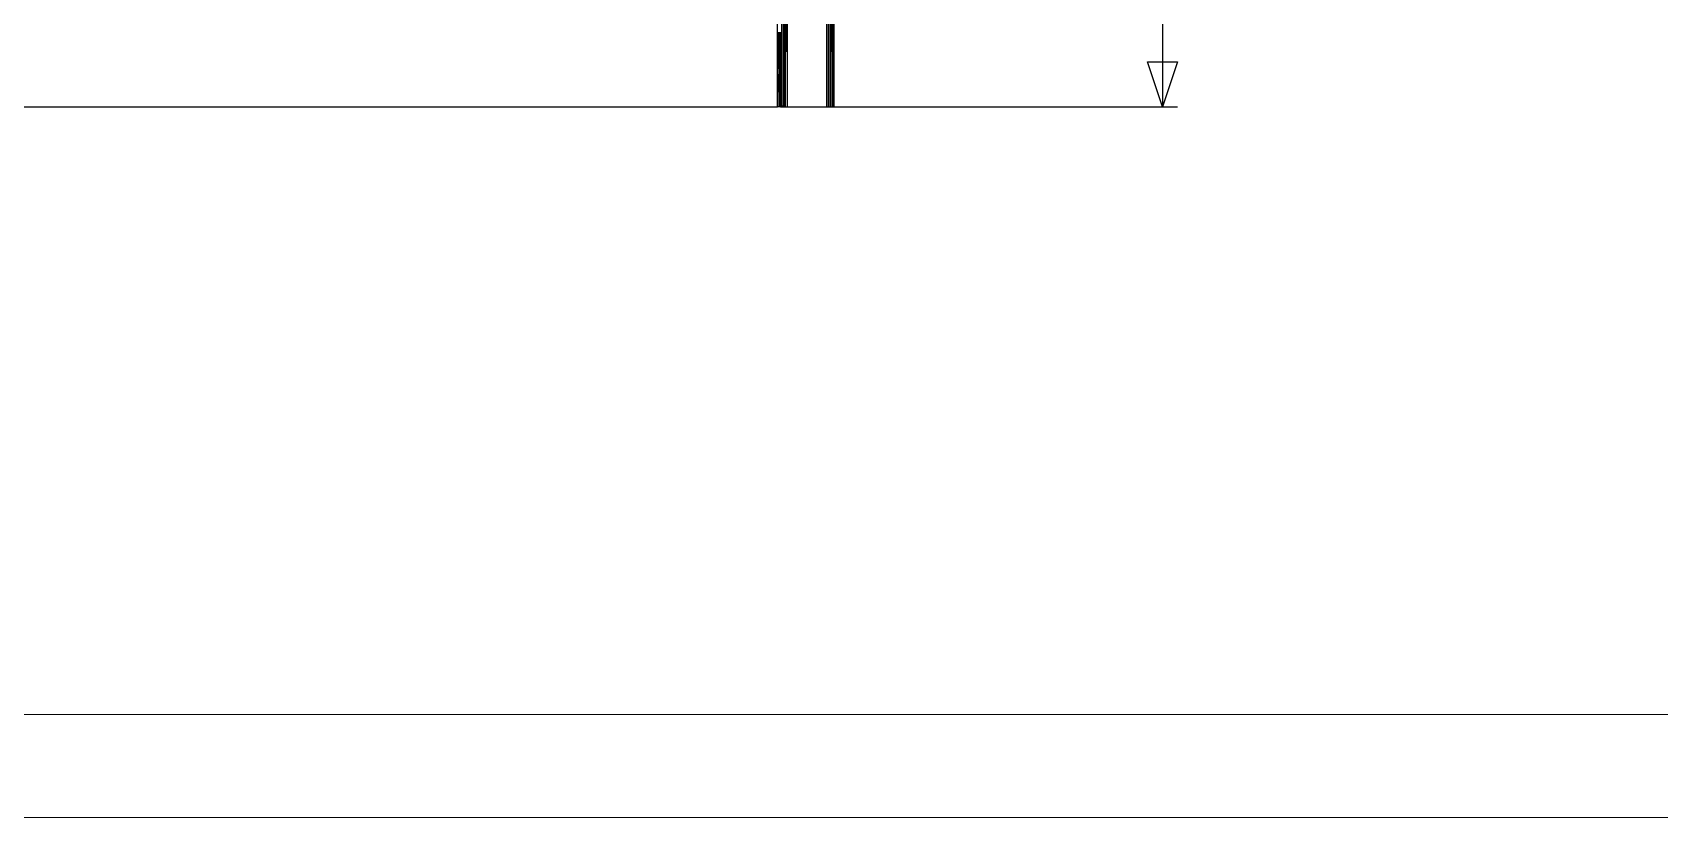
# Model space of a CAD drawing. Header units: inches. Extents: x 17 to 4615, y 5 to 3256.
# Drawn here: x 1094 to 2316, y 5 to 595 of the extents above; entities that cross this region are included whole.
import ezdxf

# ---------------------------------------------------------------- set-up
doc = ezdxf.new("R2010")
doc.units = ezdxf.units.IN
doc.header["$MEASUREMENT"] = 0
doc.layers.add('tabelka', color=155, linetype='Continuous')

msp = doc.modelspace()

# ---------------------------------------------------------------- linework, layer by layer
for p, q in [((1690.5, 538.8), (1691.5, 1434.6)), ((1690.5, 1433.6), (1690.5, 538.8)), ((1692.1, 538.8), (1691.5, 1434.6)), ((1692.4, 1435.5), (1692.1, 538.8)), ((1693.6, 538.8), (1692.4, 1435.5)), ((1693.6, 538.8), (1693.4, 1436.5)), ((1693.6, 538.8), (1694.2, 1437.3)), ((1694.2, 1437.3), (1694.7, 538.8)), ((1695.4, 1438.5), (1694.7, 538.8)), ((1694.7, 538.8), (1694.9, 1438)), ((1695.5, 538.8), (1695.4, 1438.5)), ((1656.7, 539.9), (1657.3, 1400.3)), ((1657.3, 1400.3), (1657.9, 538.8)), ((1659, 1402.1), (1657.9, 538.8)), ((1657.9, 538.8), (1658.1, 1401.2)), ((1659.3, 538.8), (1659, 1402.1)), ((1660, 1403.1), (1659.3, 538.8)), ((1660.9, 538.8), (1660, 1403.1)), ((1660.9, 538.8), (1660.9, 1404)), ((1695.7, 1371.9), (1695.5, 538.8)), ((1942.7, 945.6), (1942.7, 538.8)), ((1653.5, 538.8), (1653.5, 920.1)), ((1695.7, 642.6), (1695.7, 538.8)), ((1654.3, 594.8), (1654.3, 594.4)), ((1654.4, 594.4), (1654.3, 594.4)), ((1654.3, 594.4), (1654.3, 594.3)), ((1654.4, 594.3), (1654.3, 594.3)), ((1654.4, 594.3), (1654.3, 594.3)), ((1654.3, 594.3), (1654.3, 594.2)), ((1654.3, 594.3), (1654.3, 594.3)), ((1654.3, 594.2), (1654.4, 594.2)), ((1654.3, 594.2), (1654.3, 594.1)), ((1654.3, 594.1), (1654.4, 594.1)), ((1654.3, 594.1), (1654.3, 594)), ((1654.3, 594), (1654.4, 594)), ((1654.3, 594), (1654.3, 593.8)), ((1654.3, 593.8), (1654.4, 593.8)), ((1654.3, 593.8), (1654.3, 593.7)), ((1654.4, 593.7), (1654.3, 593.7)), ((1654.3, 593.7), (1654.4, 593.7)), ((1654.3, 593.7), (1654.3, 593.6)), ((1654.3, 593.7), (1654.3, 593.7)), ((1654.4, 593.6), (1654.3, 593.6)), ((1654.3, 593.6), (1654.3, 593.5)), ((1654.3, 593.5), (1654.4, 593.5)), ((1654.3, 593.5), (1654.3, 593.4)), ((1654.4, 593.4), (1654.3, 593.4)), ((1654.4, 593.4), (1654.3, 593.4)), ((1654.3, 593.4), (1654.3, 593.3)), ((1654.3, 593.4), (1654.3, 593.4)), ((1654.3, 593.3), (1654.4, 593.3)), ((1654.3, 593.3), (1654.3, 593.2)), ((1654.4, 593.2), (1654.3, 593.2)), ((1654.3, 593.2), (1654.3, 593.1)), ((1654.3, 593.1), (1654.4, 593.1)), ((1654.4, 593.1), (1654.3, 593.1)), ((1654.3, 593.1), (1654.3, 593)), ((1654.3, 593.1), (1654.3, 593.1)), ((1654.4, 593), (1654.3, 593)), ((1654.3, 593), (1654.3, 592.9)), ((1654.3, 592.9), (1654.4, 592.9)), ((1654.3, 592.9), (1654.3, 592.8)), ((1654.3, 592.8), (1654.4, 592.8)), ((1654.3, 592.8), (1654.3, 592.7)), ((1654.4, 592.7), (1654.3, 592.7)), ((1654.4, 592.7), (1654.3, 592.7)), ((1654.3, 592.7), (1654.3, 592.6)), ((1654.3, 592.7), (1654.3, 592.7)), ((1654.4, 592.6), (1654.3, 592.6)), ((1654.3, 592.6), (1654.3, 592.4)), ((1654.4, 592.4), (1654.3, 592.4)), ((1654.4, 592.4), (1654.3, 592.4)), ((1654.3, 592.4), (1654.3, 592.3)), ((1654.3, 592.4), (1654.3, 592.4)), ((1654.4, 592.3), (1654.3, 592.3)), ((1654.4, 592.3), (1654.3, 592.3)), ((1654.3, 592.3), (1654.3, 592.2)), ((1654.3, 592.3), (1654.3, 592.3)), ((1654.3, 592.2), (1654.4, 592.2)), ((1654.3, 592.2), (1654.3, 592.1)), ((1654.3, 592.1), (1654.4, 592.1)), ((1654.3, 592.1), (1654.3, 592)), ((1654.4, 592), (1654.3, 592)), ((1654.3, 592), (1654.3, 591.8)), ((1654.4, 591.8), (1654.3, 591.8)), ((1654.3, 591.8), (1654.3, 591.7)), ((1654.4, 591.7), (1654.3, 591.7)), ((1654.3, 591.7), (1654.4, 591.7)), ((1654.3, 591.7), (1654.3, 591.7)), ((1654.3, 591.7), (1654.3, 591.6)), ((1654.3, 591.6), (1654.4, 591.6)), ((1654.4, 591.6), (1654.3, 591.6)), ((1654.3, 591.6), (1654.3, 591.5)), ((1654.3, 591.6), (1654.3, 591.6)), ((1654.3, 591.5), (1654.4, 591.5)), ((1654.3, 591.5), (1654.4, 591.5)), ((1654.3, 591.5), (1654.3, 591.5)), ((1654.3, 591.5), (1654.3, 591.4)), ((1654.4, 591.4), (1654.3, 591.4)), ((1654.3, 591.4), (1654.3, 591.1)), ((1654.3, 591.1), (1654.4, 591.1)), ((1654.3, 591.1), (1654.4, 591.1)), ((1654.3, 591.1), (1654.3, 591.1)), ((1654.3, 591.1), (1654.3, 590.9)), ((1654.4, 590.9), (1654.3, 590.9)), ((1654.3, 590.9), (1654.3, 590.8)), ((1654.4, 590.8), (1654.3, 590.8)), ((1654.3, 590.8), (1654.3, 590.7)), ((1654.4, 590.7), (1654.3, 590.7)), ((1654.3, 590.7), (1654.3, 590.5)), ((1654.4, 590.5), (1654.3, 590.5)), ((1654.3, 590.5), (1654.3, 590.4)), ((1654.4, 590.4), (1654.3, 590.4)), ((1654.3, 590.4), (1654.3, 590.3)), ((1654.3, 590.3), (1654.4, 590.3)), ((1654.3, 590.3), (1654.3, 590.1)), ((1654.3, 590.1), (1654.4, 590.1)), ((1654.3, 590.1), (1654.3, 590)), ((1654.3, 590), (1654.4, 590)), ((1654.3, 590), (1654.3, 589.8)), ((1654.4, 589.8), (1654.3, 589.8)), ((1654.4, 589.8), (1654.3, 589.8)), ((1654.3, 589.8), (1654.3, 589.8)), ((1654.3, 589.8), (1654.3, 589.6)), ((1654.3, 589.6), (1654.4, 589.6)), ((1654.3, 589.6), (1654.4, 589.6)), ((1654.3, 589.6), (1654.3, 589.3)), ((1654.3, 589.6), (1654.3, 589.6)), ((1654.4, 594.4), (1654.4, 594.8)), ((1654.4, 594.3), (1654.4, 594.4)), ((1654.4, 594.2), (1654.4, 594.3)), ((1654.4, 594.3), (1654.4, 594.3)), ((1654.4, 594.1), (1654.4, 594.2)), ((1654.4, 594), (1654.4, 594.1)), ((1654.4, 593.8), (1654.4, 594)), ((1654.4, 593.7), (1654.4, 593.8)), ((1654.4, 593.6), (1654.4, 593.7)), ((1654.4, 593.7), (1654.4, 593.7)), ((1654.4, 593.5), (1654.4, 593.6)), ((1654.4, 593.4), (1654.4, 593.5)), ((1654.4, 593.3), (1654.4, 593.4)), ((1654.4, 593.4), (1654.4, 593.4)), ((1654.4, 593.2), (1654.4, 593.3)), ((1654.4, 593.1), (1654.4, 593.2)), ((1654.4, 593), (1654.4, 593.1)), ((1654.4, 593.1), (1654.4, 593.1)), ((1654.4, 592.9), (1654.4, 593)), ((1654.4, 592.8), (1654.4, 592.9)), ((1654.4, 592.7), (1654.4, 592.8)), ((1654.4, 592.6), (1654.4, 592.7)), ((1654.4, 592.7), (1654.4, 592.7)), ((1654.4, 592.4), (1654.4, 592.6)), ((1654.4, 592.3), (1654.4, 592.4)), ((1654.4, 592.4), (1654.4, 592.4)), ((1654.4, 592.2), (1654.4, 592.3)), ((1654.4, 592.3), (1654.4, 592.3)), ((1654.4, 592.1), (1654.4, 592.2)), ((1654.4, 592), (1654.4, 592.1)), ((1654.4, 591.8), (1654.4, 592)), ((1654.4, 591.7), (1654.4, 591.8)), ((1654.4, 591.6), (1654.4, 591.7)), ((1654.4, 591.7), (1654.4, 591.7)), ((1654.4, 591.5), (1654.4, 591.6)), ((1654.4, 591.6), (1654.4, 591.6)), ((1654.4, 591.4), (1654.4, 591.5)), ((1654.4, 591.5), (1654.4, 591.5)), ((1654.4, 591.1), (1654.4, 591.4)), ((1654.4, 590.9), (1654.4, 591.1)), ((1654.4, 591.1), (1654.4, 591.1)), ((1654.4, 590.8), (1654.4, 590.9)), ((1654.4, 590.7), (1654.4, 590.8)), ((1654.4, 590.5), (1654.4, 590.7)), ((1654.4, 590.4), (1654.4, 590.5)), ((1654.4, 590.3), (1654.4, 590.4)), ((1654.4, 590.1), (1654.4, 590.3)), ((1654.4, 590), (1654.4, 590.1)), ((1654.4, 589.8), (1654.4, 590)), ((1654.4, 589.6), (1654.4, 589.8)), ((1654.4, 589.8), (1654.4, 589.8)), ((1654.4, 589.3), (1654.4, 589.6)), ((1654.4, 589.6), (1654.4, 589.6)), ((1654.3, 589.3), (1654.4, 589.3)), ((1654.4, 589.1), (1654.4, 589.3)), ((1654.3, 589.3), (1654.3, 589.1)), ((1654.4, 589.1), (1654.3, 589.1)), ((1654.4, 588.9), (1654.4, 589.1)), ((1654.3, 589.1), (1654.3, 588.9)), ((1654.4, 588.9), (1654.3, 588.9)), ((1654.3, 588.9), (1654.4, 588.9)), ((1654.3, 588.9), (1654.4, 588.9)), ((1654.4, 570.3), (1654.4, 588.9)), ((1654.4, 588.9), (1654.4, 588.9)), ((1654.3, 588.9), (1654.4, 570.3)), ((1654.3, 588.9), (1654.3, 588.9)), ((1654.4, 588.9), (1654.4, 588.9)), ((1654.3, 588.9), (1654.3, 588.9)), ((1655.1, 594.4), (1655.1, 594.8)), ((1655.4, 594.4), (1655.1, 594.4)), ((1655.1, 594.3), (1655.1, 594.4)), ((1655.4, 594.3), (1655.1, 594.3)), ((1655.4, 594.3), (1655.1, 594.3)), ((1655.1, 594.2), (1655.1, 594.3)), ((1655.1, 594.3), (1655.1, 594.3)), ((1655.1, 594.2), (1655.4, 594.2)), ((1655.1, 594.1), (1655.1, 594.2)), ((1655.1, 594.1), (1655.4, 594.1)), ((1655.1, 594), (1655.1, 594.1)), ((1655.1, 594), (1655.4, 594)), ((1655.1, 593.8), (1655.1, 594)), ((1655.1, 593.8), (1655.4, 593.8)), ((1655.1, 593.7), (1655.1, 593.8)), ((1655.4, 593.7), (1655.1, 593.7)), ((1655.1, 593.7), (1655.4, 593.7)), ((1655.1, 593.5), (1655.1, 593.7)), ((1655.1, 593.7), (1655.1, 593.7)), ((1655.4, 593.5), (1655.1, 593.5)), ((1655.1, 593.5), (1655.1, 593.5)), ((1655.1, 593.5), (1655.4, 593.5)), ((1655.1, 593.4), (1655.1, 593.5)), ((1655.4, 593.4), (1655.1, 593.4)), ((1655.4, 593.4), (1655.1, 593.4)), ((1655.1, 593.3), (1655.1, 593.4)), ((1655.1, 593.4), (1655.1, 593.4)), ((1655.1, 593.3), (1655.4, 593.3)), ((1655.1, 593.2), (1655.1, 593.3)), ((1655.4, 593.2), (1655.1, 593.2)), ((1655.1, 593.1), (1655.1, 593.2)), ((1655.1, 593.1), (1655.4, 593.1)), ((1655.4, 593.1), (1655.1, 593.1)), ((1655.1, 593), (1655.1, 593.1)), ((1655.1, 593.1), (1655.1, 593.1)), ((1655.4, 593), (1655.1, 593)), ((1655.1, 592.9), (1655.1, 593)), ((1655.1, 592.9), (1655.4, 592.9)), ((1655.1, 592.8), (1655.1, 592.9)), ((1655.1, 592.8), (1655.4, 592.8)), ((1655.1, 592.7), (1655.1, 592.8)), ((1655.4, 592.7), (1655.1, 592.7)), ((1655.4, 592.7), (1655.1, 592.7)), ((1655.1, 592.6), (1655.1, 592.7)), ((1655.1, 592.7), (1655.1, 592.7)), ((1655.4, 592.6), (1655.1, 592.6)), ((1655.1, 592.4), (1655.1, 592.6)), ((1655.4, 592.4), (1655.1, 592.4)), ((1655.1, 592.3), (1655.1, 592.4)), ((1655.1, 592.4), (1655.1, 592.4)), ((1655.1, 592.4), (1655.4, 592.4)), ((1655.4, 592.3), (1655.1, 592.3)), ((1655.1, 592.2), (1655.1, 592.3)), ((1655.1, 592.3), (1655.1, 592.3)), ((1655.1, 592.3), (1655.4, 592.3)), ((1655.1, 592.2), (1655.4, 592.2)), ((1655.1, 592.1), (1655.1, 592.2)), ((1655.1, 592.1), (1655.4, 592.1)), ((1655.1, 592), (1655.1, 592.1)), ((1655.1, 591.8), (1655.1, 592)), ((1655.1, 592), (1655.4, 592)), ((1655.4, 591.8), (1655.1, 591.8)), ((1655.1, 591.7), (1655.1, 591.8)), ((1655.1, 591.7), (1655.4, 591.7)), ((1655.1, 591.6), (1655.1, 591.7)), ((1655.1, 591.7), (1655.1, 591.7)), ((1655.1, 591.7), (1655.4, 591.7)), ((1655.1, 591.6), (1655.4, 591.6)), ((1655.1, 591.5), (1655.1, 591.6)), ((1655.1, 591.6), (1655.1, 591.6)), ((1655.1, 591.6), (1655.4, 591.6)), ((1655.1, 591.5), (1655.4, 591.5)), ((1655.1, 591.5), (1655.4, 591.5)), ((1655.1, 591.4), (1655.1, 591.5)), ((1655.1, 591.5), (1655.1, 591.5)), ((1655.4, 591.4), (1655.1, 591.4)), ((1655.1, 591.1), (1655.1, 591.4)), ((1655.1, 591.1), (1655.4, 591.1)), ((1655.1, 591.1), (1655.4, 591.1)), ((1655.1, 590.9), (1655.1, 591.1)), ((1655.1, 591.1), (1655.1, 591.1)), ((1655.1, 590.8), (1655.1, 590.9)), ((1655.1, 590.9), (1655.4, 590.9)), ((1655.4, 590.8), (1655.1, 590.8)), ((1655.1, 590.7), (1655.1, 590.8)), ((1655.4, 590.7), (1655.1, 590.7)), ((1655.1, 590.5), (1655.1, 590.7)), ((1655.7, 590.7), (1655.1, 590.7)), ((1655.4, 590.5), (1655.1, 590.5)), ((1655.1, 590.4), (1655.1, 590.5)), ((1655.4, 590.4), (1655.1, 590.4)), ((1655.1, 590.3), (1655.1, 590.4)), ((1655.1, 590.3), (1655.4, 590.3)), ((1655.1, 590.1), (1655.1, 590.3)), ((1655.1, 590.1), (1655.4, 590.1)), ((1655.1, 590), (1655.1, 590.1)), ((1655.1, 590), (1655.4, 590)), ((1655.1, 589.8), (1655.1, 590)), ((1655.4, 589.8), (1655.1, 589.8)), ((1655.4, 589.8), (1655.1, 589.8)), ((1655.1, 589.6), (1655.1, 589.8)), ((1655.1, 589.8), (1655.1, 589.8)), ((1655.1, 589.6), (1655.4, 589.6)), ((1655.1, 589.6), (1655.4, 589.6)), ((1655.1, 589.3), (1655.1, 589.6)), ((1655.1, 589.6), (1655.1, 589.6)), ((1655.1, 589.3), (1655.4, 589.3)), ((1655.1, 589.1), (1655.1, 589.3)), ((1655.1, 588.9), (1655.1, 589.1)), ((1655.1, 589.1), (1655.4, 589.1)), ((1655.1, 588.9), (1655.4, 588.9)), ((1655.1, 541.1), (1655.1, 588.9)), ((1655.4, 588.9), (1655.1, 588.9)), ((1655.1, 588.9), (1655.4, 588.9)), ((1655.1, 588.9), (1655.1, 588.9)), ((1655.1, 588.9), (1655.1, 588.9)), ((1655.4, 594.4), (1655.4, 594.8)), ((1655.5, 594.4), (1655.4, 594.4)), ((1655.4, 594.3), (1655.4, 594.4)), ((1655.5, 594.3), (1655.4, 594.3)), ((1655.5, 594.3), (1655.4, 594.3)), ((1655.4, 594.2), (1655.4, 594.3)), ((1655.4, 594.3), (1655.4, 594.3)), ((1655.4, 594.2), (1655.5, 594.2)), ((1655.4, 594.1), (1655.4, 594.2)), ((1655.4, 594.1), (1655.5, 594.1)), ((1655.4, 594), (1655.4, 594.1)), ((1655.4, 594), (1655.5, 594)), ((1655.4, 593.8), (1655.4, 594)), ((1655.4, 593.8), (1655.5, 593.8)), ((1655.4, 593.7), (1655.4, 593.8)), ((1655.5, 593.7), (1655.4, 593.7)), ((1655.4, 593.7), (1655.5, 593.7)), ((1655.4, 593.5), (1655.4, 593.7)), ((1655.4, 593.7), (1655.4, 593.7)), ((1655.5, 593.5), (1655.4, 593.5)), ((1655.4, 593.5), (1655.5, 593.5)), ((1655.4, 593.4), (1655.4, 593.5)), ((1655.4, 593.5), (1655.4, 593.5)), ((1655.5, 593.4), (1655.4, 593.4)), ((1655.5, 593.4), (1655.4, 593.4)), ((1655.4, 593.3), (1655.4, 593.4)), ((1655.4, 593.4), (1655.4, 593.4)), ((1655.4, 593.3), (1655.5, 593.3)), ((1655.4, 593.2), (1655.4, 593.3)), ((1655.5, 593.2), (1655.4, 593.2)), ((1655.4, 593.1), (1655.4, 593.2)), ((1655.4, 593.1), (1655.5, 593.1)), ((1655.5, 593.1), (1655.4, 593.1)), ((1655.4, 593), (1655.4, 593.1)), ((1655.4, 593.1), (1655.4, 593.1)), ((1655.5, 593), (1655.4, 593)), ((1655.4, 592.9), (1655.4, 593)), ((1655.4, 592.9), (1655.5, 592.9)), ((1655.4, 592.8), (1655.4, 592.9)), ((1655.4, 592.8), (1655.5, 592.8)), ((1655.4, 592.7), (1655.4, 592.8)), ((1655.5, 592.7), (1655.4, 592.7)), ((1655.5, 592.7), (1655.4, 592.7)), ((1655.4, 592.6), (1655.4, 592.7)), ((1655.4, 592.7), (1655.4, 592.7)), ((1655.5, 592.6), (1655.4, 592.6)), ((1655.4, 592.4), (1655.4, 592.6)), ((1655.5, 592.4), (1655.4, 592.4)), ((1655.5, 592.4), (1655.4, 592.4)), ((1655.4, 592.3), (1655.4, 592.4)), ((1655.4, 592.4), (1655.4, 592.4)), ((1655.5, 592.3), (1655.4, 592.3)), ((1655.5, 592.3), (1655.4, 592.3)), ((1655.4, 592.2), (1655.4, 592.3)), ((1655.4, 592.3), (1655.4, 592.3)), ((1655.4, 592.2), (1655.5, 592.2)), ((1655.4, 592.1), (1655.4, 592.2)), ((1655.4, 592.1), (1655.5, 592.1)), ((1655.4, 592), (1655.4, 592.1)), ((1655.5, 592), (1655.4, 592)), ((1655.4, 591.8), (1655.4, 592)), ((1655.5, 591.8), (1655.4, 591.8)), ((1655.4, 591.7), (1655.4, 591.8)), ((1655.4, 591.7), (1655.5, 591.7)), ((1655.5, 591.7), (1655.4, 591.7)), ((1655.4, 591.6), (1655.4, 591.7)), ((1655.4, 591.7), (1655.4, 591.7)), ((1655.4, 591.6), (1655.5, 591.6)), ((1655.5, 591.6), (1655.4, 591.6)), ((1655.4, 591.5), (1655.4, 591.6)), ((1655.4, 591.6), (1655.4, 591.6)), ((1655.4, 591.5), (1655.5, 591.5)), ((1655.4, 591.5), (1655.5, 591.5)), ((1655.4, 591.4), (1655.4, 591.5)), ((1655.4, 591.5), (1655.4, 591.5)), ((1655.5, 591.4), (1655.4, 591.4)), ((1655.4, 591.1), (1655.4, 591.4)), ((1655.4, 591.1), (1655.5, 591.1)), ((1655.4, 591.1), (1655.5, 591.1)), ((1655.4, 590.9), (1655.4, 591.1)), ((1655.4, 591.1), (1655.4, 591.1)), ((1655.5, 590.9), (1655.4, 590.9)), ((1655.4, 590.8), (1655.4, 590.9)), ((1655.5, 590.8), (1655.4, 590.8)), ((1655.4, 590.7), (1655.4, 590.8)), ((1655.5, 590.7), (1655.4, 590.7)), ((1655.4, 590.5), (1655.4, 590.7)), ((1655.5, 590.5), (1655.4, 590.5)), ((1655.4, 590.4), (1655.4, 590.5)), ((1655.5, 590.4), (1655.4, 590.4)), ((1655.4, 590.3), (1655.4, 590.4)), ((1655.4, 590.3), (1655.5, 590.3)), ((1655.4, 590.1), (1655.4, 590.3)), ((1655.4, 590.1), (1655.5, 590.1)), ((1655.4, 590), (1655.4, 590.1)), ((1655.4, 590), (1655.5, 590)), ((1655.4, 589.8), (1655.4, 590)), ((1655.5, 589.8), (1655.4, 589.8)), ((1655.5, 589.8), (1655.4, 589.8)), ((1655.4, 589.6), (1655.4, 589.8)), ((1655.4, 589.8), (1655.4, 589.8)), ((1655.4, 589.6), (1655.5, 589.6)), ((1655.4, 589.6), (1655.5, 589.6)), ((1655.4, 589.3), (1655.4, 589.6)), ((1655.4, 589.6), (1655.4, 589.6)), ((1655.4, 589.3), (1655.5, 589.3)), ((1655.4, 589.1), (1655.4, 589.3)), ((1655.5, 589.1), (1655.4, 589.1)), ((1655.4, 588.9), (1655.4, 589.1)), ((1655.5, 542), (1655.4, 588.9)), ((1655.4, 588.9), (1655.5, 588.9)), ((1655.4, 588.9), (1655.4, 588.9)), ((1655.5, 588.9), (1655.4, 588.9)), ((1655.4, 588.9), (1655.5, 588.9)), ((1655.4, 588.9), (1655.4, 588.9)), ((1655.5, 594.8), (1655.5, 594.4)), ((1655.5, 594.4), (1655.5, 594.3)), ((1655.6, 594.4), (1655.5, 594.4)), ((1655.5, 594.3), (1655.5, 594.2)), ((1655.5, 594.3), (1655.5, 594.3)), ((1655.6, 594.3), (1655.5, 594.3)), ((1655.5, 594.3), (1655.6, 594.3)), ((1655.5, 594.2), (1655.5, 594.1)), ((1655.5, 594.2), (1655.6, 594.2)), ((1655.5, 594.1), (1655.5, 594)), ((1655.5, 594.1), (1655.6, 594.1)), ((1655.5, 594), (1655.5, 593.8)), ((1655.5, 594), (1655.6, 594)), ((1655.5, 593.8), (1655.5, 593.7)), ((1655.5, 593.8), (1655.6, 593.8)), ((1655.5, 593.7), (1655.5, 593.5)), ((1655.5, 593.7), (1655.5, 593.7)), ((1655.6, 593.7), (1655.5, 593.7)), ((1655.5, 593.7), (1655.6, 593.7)), ((1655.5, 593.5), (1655.5, 593.4)), ((1655.5, 593.5), (1655.5, 593.5)), ((1655.6, 593.5), (1655.5, 593.5)), ((1655.5, 593.5), (1655.6, 593.5)), ((1655.5, 593.4), (1655.5, 593.3)), ((1655.5, 593.4), (1655.5, 593.4)), ((1655.6, 593.4), (1655.5, 593.4)), ((1655.6, 593.4), (1655.5, 593.4)), ((1655.5, 593.3), (1655.5, 593.2)), ((1655.5, 593.3), (1655.6, 593.3)), ((1655.5, 593.2), (1655.5, 593.1)), ((1655.6, 593.2), (1655.5, 593.2)), ((1655.5, 593.1), (1655.5, 593)), ((1655.5, 593.1), (1655.5, 593.1)), ((1655.5, 593.1), (1655.6, 593.1)), ((1655.6, 593.1), (1655.5, 593.1)), ((1655.5, 593), (1655.5, 592.9)), ((1655.6, 593), (1655.5, 593)), ((1655.5, 592.9), (1655.5, 592.8)), ((1655.5, 592.9), (1655.6, 592.9)), ((1655.5, 592.8), (1655.5, 592.7)), ((1655.5, 592.8), (1655.6, 592.8)), ((1655.5, 592.7), (1655.5, 592.6)), ((1655.5, 592.7), (1655.5, 592.7)), ((1655.6, 592.7), (1655.5, 592.7)), ((1655.6, 592.7), (1655.5, 592.7)), ((1655.5, 592.6), (1655.5, 592.4)), ((1655.6, 592.6), (1655.5, 592.6)), ((1655.5, 592.4), (1655.5, 592.3)), ((1655.5, 592.4), (1655.5, 592.4)), ((1655.6, 592.4), (1655.5, 592.4)), ((1655.6, 592.4), (1655.5, 592.4)), ((1655.5, 592.3), (1655.5, 592.2)), ((1655.5, 592.3), (1655.5, 592.3)), ((1655.6, 592.3), (1655.5, 592.3)), ((1655.6, 592.3), (1655.5, 592.3)), ((1655.5, 592.2), (1655.5, 592.1)), ((1655.5, 592.2), (1655.6, 592.2)), ((1655.5, 592.1), (1655.5, 592)), ((1655.5, 592.1), (1655.6, 592.1)), ((1655.5, 592), (1655.5, 591.8)), ((1655.6, 592), (1655.5, 592)), ((1655.5, 591.8), (1655.5, 591.7)), ((1655.5, 591.8), (1655.6, 591.8)), ((1655.5, 591.7), (1655.5, 591.6)), ((1655.5, 591.7), (1655.5, 591.7)), ((1655.5, 591.7), (1655.6, 591.7)), ((1655.6, 591.7), (1655.5, 591.7)), ((1655.5, 591.6), (1655.5, 591.5)), ((1655.5, 591.6), (1655.5, 591.6)), ((1655.5, 591.6), (1655.6, 591.6)), ((1655.6, 591.6), (1655.5, 591.6)), ((1655.5, 591.5), (1655.5, 591.4)), ((1655.5, 591.5), (1655.5, 591.5)), ((1655.5, 591.5), (1655.6, 591.5)), ((1655.5, 591.5), (1655.6, 591.5)), ((1655.5, 591.4), (1655.5, 591.1)), ((1655.6, 591.4), (1655.5, 591.4)), ((1655.5, 591.1), (1655.5, 590.9)), ((1655.5, 591.1), (1655.5, 591.1)), ((1655.5, 591.1), (1655.6, 591.1)), ((1655.5, 591.1), (1655.6, 591.1)), ((1655.5, 590.9), (1655.5, 590.8)), ((1655.5, 590.9), (1655.6, 590.9)), ((1655.5, 590.8), (1655.5, 590.7)), ((1655.5, 590.8), (1655.6, 590.8)), ((1655.5, 590.7), (1655.5, 590.5)), ((1655.5, 590.7), (1655.6, 590.7)), ((1655.6, 590.5), (1655.5, 590.5)), ((1655.5, 590.5), (1655.5, 590.4)), ((1655.6, 590.4), (1655.5, 590.4)), ((1655.5, 590.4), (1655.5, 590.3)), ((1655.5, 590.3), (1655.6, 590.3)), ((1655.5, 590.3), (1655.5, 590.1)), ((1655.5, 590.1), (1655.6, 590.1)), ((1655.5, 590.1), (1655.5, 590)), ((1655.5, 590), (1655.6, 590)), ((1655.5, 590), (1655.5, 589.8)), ((1655.6, 589.8), (1655.5, 589.8)), ((1655.6, 589.8), (1655.5, 589.8)), ((1655.5, 589.8), (1655.5, 589.6)), ((1655.5, 589.8), (1655.5, 589.8)), ((1655.5, 589.6), (1655.5, 589.6)), ((1655.5, 589.6), (1655.6, 589.6)), ((1655.5, 589.6), (1655.5, 589.6)), ((1655.5, 589.6), (1655.5, 589.3)), ((1655.5, 589.6), (1655.5, 589.6)), ((1655.5, 589.3), (1655.6, 589.3)), ((1655.5, 589.3), (1655.5, 589.1)), ((1655.6, 589.1), (1655.5, 589.1)), ((1655.5, 589.1), (1655.5, 588.9)), ((1655.5, 588.9), (1655.5, 542)), ((1655.6, 588.9), (1655.5, 588.9)), ((1655.5, 588.9), (1655.6, 588.9)), ((1655.5, 588.9), (1655.5, 588.9)), ((1655.5, 588.9), (1655.6, 588.9)), ((1655.5, 588.9), (1655.5, 588.9)), ((1655.6, 594.8), (1655.6, 594.4)), ((1655.6, 594.4), (1655.6, 594.8)), ((1655.7, 594.4), (1655.6, 594.4)), ((1655.6, 594.4), (1655.6, 594.4)), ((1655.6, 594.4), (1655.6, 594.3)), ((1655.6, 594.3), (1655.6, 594.4)), ((1655.7, 594.3), (1655.6, 594.3)), ((1655.6, 594.3), (1655.6, 594.3)), ((1655.7, 594.3), (1655.6, 594.3)), ((1655.6, 594.3), (1655.6, 594.3)), ((1655.6, 594.3), (1655.6, 594.2)), ((1655.6, 594.3), (1655.6, 594.3)), ((1655.6, 594.2), (1655.6, 594.3)), ((1655.6, 594.3), (1655.6, 594.3)), ((1655.6, 594.2), (1655.6, 594.2)), ((1655.6, 594.2), (1655.7, 594.2)), ((1655.6, 594.2), (1655.6, 594.1)), ((1655.6, 594.1), (1655.6, 594.2)), ((1655.6, 594.1), (1655.6, 594.1)), ((1655.6, 594.1), (1655.7, 594.1)), ((1655.6, 594.1), (1655.6, 594)), ((1655.6, 594), (1655.6, 594.1)), ((1655.6, 594), (1655.6, 594)), ((1655.6, 594), (1655.7, 594)), ((1655.6, 594), (1655.6, 593.8)), ((1655.6, 593.8), (1655.6, 594)), ((1655.6, 593.8), (1655.6, 593.8)), ((1655.6, 593.8), (1655.7, 593.8)), ((1655.6, 593.8), (1655.6, 593.7)), ((1655.6, 593.7), (1655.6, 593.8)), ((1655.7, 593.7), (1655.6, 593.7)), ((1655.6, 593.7), (1655.6, 593.7)), ((1655.6, 593.7), (1655.6, 593.7)), ((1655.6, 593.7), (1655.7, 593.7)), ((1655.6, 593.7), (1655.6, 593.5)), ((1655.6, 593.7), (1655.6, 593.7)), ((1655.6, 593.5), (1655.6, 593.7)), ((1655.6, 593.7), (1655.6, 593.7)), ((1655.7, 593.5), (1655.6, 593.5)), ((1655.6, 593.5), (1655.6, 593.5)), ((1655.6, 593.5), (1655.6, 593.5)), ((1655.6, 593.5), (1655.7, 593.5)), ((1655.6, 593.5), (1655.6, 593.4)), ((1655.6, 593.5), (1655.6, 593.5)), ((1655.6, 593.4), (1655.6, 593.5)), ((1655.6, 593.5), (1655.6, 593.5)), ((1655.7, 593.4), (1655.6, 593.4)), ((1655.6, 593.4), (1655.6, 593.4)), ((1655.7, 593.4), (1655.6, 593.4)), ((1655.6, 593.4), (1655.6, 593.4)), ((1655.6, 593.4), (1655.6, 593.3)), ((1655.6, 593.4), (1655.6, 593.4)), ((1655.6, 593.3), (1655.6, 593.4)), ((1655.6, 593.4), (1655.6, 593.4)), ((1655.6, 593.3), (1655.6, 593.3)), ((1655.6, 593.3), (1655.7, 593.3)), ((1655.6, 593.3), (1655.6, 593.2)), ((1655.6, 593.2), (1655.6, 593.3)), ((1655.7, 593.2), (1655.6, 593.2)), ((1655.6, 593.2), (1655.6, 593.2)), ((1655.6, 593.2), (1655.6, 593.1)), ((1655.6, 593.1), (1655.6, 593.2)), ((1655.6, 593.1), (1655.6, 593.1)), ((1655.6, 593.1), (1655.7, 593.1)), ((1655.7, 593.1), (1655.6, 593.1)), ((1655.6, 593.1), (1655.6, 593.1)), ((1655.6, 593.1), (1655.6, 593)), ((1655.6, 593.1), (1655.6, 593.1)), ((1655.6, 593), (1655.6, 593.1)), ((1655.6, 593.1), (1655.6, 593.1)), ((1655.7, 593), (1655.6, 593)), ((1655.6, 593), (1655.6, 593)), ((1655.6, 593), (1655.6, 592.9)), ((1655.6, 592.9), (1655.6, 593)), ((1655.6, 592.9), (1655.6, 592.9)), ((1655.6, 592.9), (1655.7, 592.9)), ((1655.6, 592.9), (1655.6, 592.8)), ((1655.6, 592.8), (1655.6, 592.9)), ((1655.6, 592.8), (1655.6, 592.8)), ((1655.6, 592.8), (1655.7, 592.8)), ((1655.6, 592.8), (1655.6, 592.7)), ((1655.6, 592.7), (1655.6, 592.8)), ((1655.7, 592.7), (1655.6, 592.7)), ((1655.6, 592.7), (1655.6, 592.7)), ((1655.7, 592.7), (1655.6, 592.7)), ((1655.6, 592.7), (1655.6, 592.7)), ((1655.6, 592.7), (1655.6, 592.6)), ((1655.6, 592.7), (1655.6, 592.7)), ((1655.6, 592.6), (1655.6, 592.7)), ((1655.6, 592.7), (1655.6, 592.7)), ((1655.7, 592.6), (1655.6, 592.6)), ((1655.6, 592.6), (1655.6, 592.6)), ((1655.6, 592.6), (1655.6, 592.4)), ((1655.6, 592.4), (1655.6, 592.6)), ((1655.7, 592.4), (1655.6, 592.4)), ((1655.6, 592.4), (1655.6, 592.4)), ((1655.7, 592.4), (1655.6, 592.4)), ((1655.6, 592.4), (1655.6, 592.4)), ((1655.6, 592.4), (1655.6, 592.3)), ((1655.6, 592.4), (1655.6, 592.4)), ((1655.6, 592.3), (1655.6, 592.4)), ((1655.6, 592.4), (1655.6, 592.4)), ((1655.7, 592.3), (1655.6, 592.3)), ((1655.6, 592.3), (1655.6, 592.3)), ((1655.7, 592.3), (1655.6, 592.3)), ((1655.6, 592.3), (1655.6, 592.3)), ((1655.6, 592.3), (1655.6, 592.2)), ((1655.6, 592.3), (1655.6, 592.3)), ((1655.6, 592.2), (1655.6, 592.3)), ((1655.6, 592.3), (1655.6, 592.3)), ((1655.6, 592.2), (1655.6, 592.2)), ((1655.6, 592.2), (1655.7, 592.2)), ((1655.6, 592.2), (1655.6, 592.1)), ((1655.6, 592.1), (1655.6, 592.2)), ((1655.6, 592.1), (1655.6, 592.1)), ((1655.6, 592.1), (1655.7, 592.1)), ((1655.6, 592.1), (1655.6, 592)), ((1655.6, 592), (1655.6, 592.1)), ((1655.7, 592), (1655.6, 592)), ((1655.6, 592), (1655.6, 592)), ((1655.6, 592), (1655.6, 591.8)), ((1655.6, 591.8), (1655.6, 592)), ((1655.7, 591.8), (1655.6, 591.8)), ((1655.6, 591.8), (1655.6, 591.8)), ((1655.6, 591.8), (1655.6, 591.7)), ((1655.6, 591.7), (1655.6, 591.8)), ((1655.7, 591.7), (1655.6, 591.7)), ((1655.6, 591.7), (1655.6, 591.7)), ((1655.6, 591.7), (1655.6, 591.7)), ((1655.6, 591.7), (1655.7, 591.7)), ((1655.6, 591.7), (1655.6, 591.6)), ((1655.6, 591.7), (1655.6, 591.7)), ((1655.6, 591.6), (1655.6, 591.7)), ((1655.6, 591.7), (1655.6, 591.7)), ((1655.6, 591.6), (1655.6, 591.6)), ((1655.6, 591.6), (1655.7, 591.6)), ((1655.7, 591.6), (1655.6, 591.6)), ((1655.6, 591.6), (1655.6, 591.6)), ((1655.6, 591.6), (1655.6, 591.5)), ((1655.6, 591.6), (1655.6, 591.6)), ((1655.6, 591.5), (1655.6, 591.6)), ((1655.6, 591.6), (1655.6, 591.6)), ((1655.6, 591.5), (1655.6, 591.5)), ((1655.6, 591.5), (1655.7, 591.5)), ((1655.6, 591.5), (1655.6, 591.5)), ((1655.6, 591.5), (1655.7, 591.5)), ((1655.6, 591.5), (1655.6, 591.5)), ((1655.6, 591.5), (1655.6, 591.4)), ((1655.6, 591.4), (1655.6, 591.5)), ((1655.6, 591.5), (1655.6, 591.5)), ((1655.7, 591.4), (1655.6, 591.4)), ((1655.6, 591.4), (1655.6, 591.4)), ((1655.6, 591.4), (1655.6, 591.1)), ((1655.6, 591.1), (1655.6, 591.4)), ((1655.6, 591.1), (1655.6, 591.1)), ((1655.6, 591.1), (1655.7, 591.1)), ((1655.6, 591.1), (1655.6, 591.1)), ((1655.6, 591.1), (1655.7, 591.1)), ((1655.6, 591.1), (1655.6, 591.1)), ((1655.6, 591.1), (1655.6, 590.9)), ((1655.6, 590.9), (1655.6, 591.1)), ((1655.6, 591.1), (1655.6, 591.1)), ((1655.7, 590.9), (1655.6, 590.9)), ((1655.6, 590.9), (1655.6, 590.9)), ((1655.6, 590.9), (1655.6, 590.8)), ((1655.6, 590.8), (1655.6, 590.9)), ((1655.7, 590.8), (1655.6, 590.8)), ((1655.6, 590.8), (1655.6, 590.8)), ((1655.6, 590.8), (1655.6, 590.7)), ((1655.6, 590.7), (1655.6, 590.8)), ((1655.7, 590.7), (1655.6, 590.7)), ((1655.6, 590.7), (1655.6, 590.7)), ((1655.6, 590.5), (1655.6, 590.7)), ((1655.6, 590.7), (1655.6, 590.5)), ((1655.7, 590.5), (1655.6, 590.5)), ((1655.6, 590.5), (1655.6, 590.5)), ((1655.6, 590.4), (1655.6, 590.5)), ((1655.6, 590.5), (1655.6, 590.4)), ((1655.7, 590.4), (1655.6, 590.4)), ((1655.6, 590.4), (1655.6, 590.4)), ((1655.6, 590.3), (1655.6, 590.4)), ((1655.6, 590.4), (1655.6, 590.3)), ((1655.6, 590.3), (1655.6, 590.3)), ((1655.6, 590.3), (1655.7, 590.3)), ((1655.6, 590.1), (1655.6, 590.3)), ((1655.6, 590.3), (1655.6, 590.1)), ((1655.6, 590.1), (1655.6, 590.1)), ((1655.6, 590.1), (1655.7, 590.1)), ((1655.6, 590.1), (1655.6, 590)), ((1655.6, 590), (1655.6, 590.1)), ((1655.6, 590), (1655.6, 590)), ((1655.6, 590), (1655.7, 590)), ((1655.6, 590), (1655.6, 589.8)), ((1655.6, 589.8), (1655.6, 590)), ((1655.7, 589.8), (1655.6, 589.8)), ((1655.6, 589.8), (1655.6, 589.8)), ((1655.7, 589.8), (1655.6, 589.8)), ((1655.6, 589.8), (1655.6, 589.8)), ((1655.6, 589.8), (1655.6, 589.8)), ((1655.6, 589.8), (1655.6, 589.8)), ((1655.6, 589.6), (1655.6, 589.8)), ((1655.6, 589.6), (1655.6, 589.8)), ((1655.6, 589.6), (1655.6, 589.6)), ((1655.6, 589.6), (1655.7, 589.6)), ((1655.7, 589.6), (1655.6, 589.6)), ((1655.6, 589.3), (1655.6, 589.6)), ((1655.6, 589.6), (1655.6, 589.3)), ((1655.6, 589.3), (1655.6, 589.3)), ((1655.6, 589.3), (1655.7, 589.3)), ((1655.6, 589.1), (1655.6, 589.3)), ((1655.6, 589.3), (1655.6, 589.1)), ((1655.7, 589.1), (1655.6, 589.1)), ((1655.6, 589.1), (1655.6, 589.1)), ((1655.6, 588.9), (1655.6, 589.1)), ((1655.6, 589.1), (1655.6, 588.9)), ((1655.7, 588.9), (1655.6, 588.9)), ((1655.6, 588.9), (1655.6, 588.9)), ((1655.6, 588.9), (1655.6, 588.9)), ((1655.6, 588.9), (1655.7, 588.9)), ((1655.6, 588.9), (1655.6, 588.9)), ((1655.6, 588.9), (1655.7, 588.9)), ((1655.6, 541.2), (1655.6, 588.9)), ((1655.6, 588.9), (1655.6, 541.2)), ((1655.6, 588.9), (1655.6, 588.9)), ((1655.6, 588.9), (1655.6, 588.9)), ((1655.6, 588.9), (1655.6, 588.9)), ((1655.6, 588.9), (1655.6, 588.9)), ((1655.7, 594.8), (1655.7, 594.4)), ((1655.7, 594.4), (1655.7, 594.3)), ((1655.7, 594.3), (1655.7, 594.2)), ((1655.7, 594.3), (1655.7, 594.3)), ((1655.7, 594.2), (1655.7, 594.1)), ((1655.7, 594.1), (1655.7, 594)), ((1655.7, 594), (1655.7, 593.8)), ((1655.7, 593.8), (1655.7, 593.7)), ((1655.7, 593.7), (1655.7, 593.5)), ((1655.7, 593.7), (1655.7, 593.7)), ((1655.7, 593.5), (1655.7, 593.4)), ((1655.7, 593.5), (1655.7, 593.5)), ((1655.7, 593.4), (1655.7, 593.3)), ((1655.7, 593.4), (1655.7, 593.4)), ((1655.7, 593.3), (1655.7, 593.2)), ((1655.7, 593.2), (1655.7, 593.1)), ((1655.7, 593.1), (1655.7, 593)), ((1655.7, 593.1), (1655.7, 593.1)), ((1655.7, 593), (1655.7, 592.9)), ((1655.7, 592.9), (1655.7, 592.8)), ((1655.7, 592.8), (1655.7, 592.7)), ((1655.7, 592.7), (1655.7, 592.6)), ((1655.7, 592.7), (1655.7, 592.7)), ((1655.7, 592.6), (1655.7, 592.4)), ((1655.7, 592.4), (1655.7, 592.3)), ((1655.7, 592.4), (1655.7, 592.4)), ((1655.7, 592.2), (1655.7, 592.3)), ((1655.7, 592.3), (1655.7, 592.3)), ((1655.7, 592.2), (1655.7, 592.1)), ((1655.7, 592.1), (1655.7, 592)), ((1655.7, 592), (1655.7, 591.8)), ((1655.7, 591.8), (1655.7, 591.7)), ((1655.7, 591.7), (1655.7, 591.7)), ((1655.7, 591.7), (1655.7, 591.6)), ((1655.7, 591.6), (1655.7, 591.5)), ((1655.7, 591.6), (1655.7, 591.6)), ((1655.7, 591.5), (1655.7, 591.5)), ((1655.7, 591.5), (1655.7, 591.4)), ((1655.7, 591.1), (1655.7, 591.4)), ((1655.7, 590.9), (1655.7, 591.1)), ((1655.7, 591.1), (1655.7, 591.1)), ((1655.7, 590.8), (1655.7, 590.9)), ((1655.7, 590.7), (1655.7, 590.8)), ((1655.7, 590.5), (1655.7, 590.7)), ((1655.7, 590.4), (1655.7, 590.5)), ((1655.7, 590.3), (1655.7, 590.4)), ((1655.7, 590.1), (1655.7, 590.3)), ((1655.7, 590), (1655.7, 590.1)), ((1655.7, 589.8), (1655.7, 590)), ((1655.7, 589.6), (1655.7, 589.8)), ((1655.7, 589.8), (1655.7, 589.8)), ((1655.7, 589.6), (1655.7, 589.6)), ((1655.7, 589.3), (1655.7, 589.6)), ((1655.7, 589.1), (1655.7, 589.3)), ((1655.7, 588.9), (1655.7, 589.1)), ((1655.7, 588.9), (1655.7, 588.9)), ((1655.7, 588.9), (1655.7, 541.2)), ((1655.7, 588.9), (1655.7, 588.9)), ((1656, 594.4), (1656, 594.8)), ((1656.7, 594.4), (1656, 594.4)), ((1656, 594.3), (1656, 594.4)), ((1656.7, 594.3), (1656, 594.3)), ((1656.7, 594.3), (1656, 594.3)), ((1656, 594.2), (1656, 594.3)), ((1656, 594.3), (1656, 594.3)), ((1656, 594.2), (1656.7, 594.2)), ((1656, 594.1), (1656, 594.2)), ((1656, 594.1), (1656.7, 594.1)), ((1656, 594), (1656, 594.1)), ((1656, 594), (1656.7, 594)), ((1656, 593.8), (1656, 594)), ((1656, 593.8), (1656.7, 593.8)), ((1656, 593.7), (1656, 593.8)), ((1656.7, 593.7), (1656, 593.7)), ((1656, 593.7), (1656.7, 593.7)), ((1656, 593.5), (1656, 593.7)), ((1656, 593.7), (1656, 593.7)), ((1656.7, 593.5), (1656, 593.5)), ((1656, 593.5), (1656.7, 593.5)), ((1656, 593.4), (1656, 593.5)), ((1656, 593.5), (1656, 593.5)), ((1656.7, 593.4), (1656, 593.4)), ((1656.7, 593.4), (1656, 593.4)), ((1656, 593.4), (1656, 593.4)), ((1656, 593.3), (1656, 593.4)), ((1656, 593.3), (1656.7, 593.3)), ((1656, 593.2), (1656, 593.3)), ((1656.7, 593.2), (1656, 593.2)), ((1656, 593.1), (1656, 593.2)), ((1656, 593.1), (1656.7, 593.1)), ((1656.7, 593.1), (1656, 593.1)), ((1656, 593), (1656, 593.1)), ((1656, 593.1), (1656, 593.1)), ((1656.7, 593), (1656, 593)), ((1656, 592.9), (1656, 593)), ((1656, 592.9), (1656.7, 592.9)), ((1656, 592.8), (1656, 592.9)), ((1656, 592.8), (1656.7, 592.8)), ((1656, 592.7), (1656, 592.8)), ((1656.7, 592.7), (1656, 592.7)), ((1656.7, 592.7), (1656, 592.7)), ((1656, 592.6), (1656, 592.7)), ((1656, 592.7), (1656, 592.7)), ((1656.7, 592.6), (1656, 592.6)), ((1656, 592.4), (1656, 592.6)), ((1656.7, 592.4), (1656, 592.4)), ((1656.7, 592.4), (1656, 592.4)), ((1656, 592.3), (1656, 592.4)), ((1656, 592.4), (1656, 592.4)), ((1656.7, 592.3), (1656, 592.3)), ((1656.7, 592.3), (1656, 592.3)), ((1656, 592.2), (1656, 592.3)), ((1656, 592.3), (1656, 592.3)), ((1656, 592.2), (1656.7, 592.2)), ((1656, 592.1), (1656, 592.2)), ((1656, 592.1), (1656.7, 592.1)), ((1656, 592), (1656, 592.1)), ((1656.7, 592), (1656, 592)), ((1656, 591.8), (1656, 592)), ((1656.7, 591.8), (1656, 591.8)), ((1656, 591.7), (1656, 591.8)), ((1656.7, 591.7), (1656, 591.7)), ((1656, 591.7), (1656.7, 591.7)), ((1656, 591.7), (1656, 591.7)), ((1656, 591.6), (1656, 591.7)), ((1656, 591.6), (1656.7, 591.6)), ((1656.7, 591.6), (1656, 591.6)), ((1656, 591.5), (1656, 591.6)), ((1656, 591.6), (1656, 591.6)), ((1656, 591.5), (1656.7, 591.5)), ((1656, 591.4), (1656, 591.5)), ((1656.7, 591.4), (1656, 591.4)), ((1656, 591.1), (1656, 591.4)), ((1656, 591.1), (1656.7, 591.1)), ((1656, 591.1), (1656.7, 591.1)), ((1656, 590.9), (1656, 591.1)), ((1656, 591.1), (1656, 591.1)), ((1656.7, 590.9), (1656, 590.9)), ((1656, 590.8), (1656, 590.9)), ((1656.7, 590.8), (1656, 590.8)), ((1656, 590.7), (1656, 590.8)), ((1656.7, 590.7), (1656, 590.7)), ((1656, 590.7), (1656.7, 590.7)), ((1656, 590.5), (1656, 590.7)), ((1656.7, 590.5), (1656, 590.5)), ((1656, 590.4), (1656, 590.5)), ((1656.7, 590.4), (1656, 590.4)), ((1656, 590.3), (1656, 590.4)), ((1656, 590.3), (1656.7, 590.3)), ((1656, 590.1), (1656, 590.3)), ((1656, 590.1), (1656.7, 590.1)), ((1656, 590), (1656, 590.1)), ((1656, 590), (1656.7, 590)), ((1656, 589.8), (1656, 590)), ((1656.7, 589.8), (1656, 589.8)), ((1656.7, 589.8), (1656, 589.8)), ((1656, 589.6), (1656, 589.8)), ((1656, 589.8), (1656, 589.8)), ((1656, 589.6), (1656.7, 589.6)), ((1656, 589.3), (1656, 589.6)), ((1656, 589.3), (1656.7, 589.3)), ((1656, 589.1), (1656, 589.3)), ((1656.7, 589.1), (1656, 589.1)), ((1656, 588.9), (1656, 589.1)), ((1656.7, 588.9), (1656, 588.9)), ((1656, 588.9), (1656.7, 588.9)), ((1656, 539.7), (1656, 588.9)), ((1656, 588.9), (1656, 588.9)), ((1656.7, 594.4), (1656.7, 594.8)), ((1656.7, 594.4), (1656.7, 594.8)), ((1656.7, 594.4), (1656.7, 594.4)), ((1656.7, 594.3), (1656.7, 594.4)), ((1656.7, 594.3), (1656.7, 594.4)), ((1656.7, 594.3), (1656.7, 594.3)), ((1656.7, 594.3), (1656.7, 594.3)), ((1656.7, 594.2), (1656.7, 594.3)), ((1656.7, 594.3), (1656.7, 594.3)), ((1656.7, 594.2), (1656.7, 594.3)), ((1656.7, 594.3), (1656.7, 594.3)), ((1656.7, 594.2), (1656.7, 594.2)), ((1656.7, 594.1), (1656.7, 594.2)), ((1656.7, 594.1), (1656.7, 594.2)), ((1656.7, 594.1), (1656.7, 594.1)), ((1656.7, 594), (1656.7, 594.1)), ((1656.7, 594), (1656.7, 594.1)), ((1656.7, 594), (1656.7, 594)), ((1656.7, 593.8), (1656.7, 594)), ((1656.7, 593.8), (1656.7, 594)), ((1656.7, 593.8), (1656.7, 593.8)), ((1656.7, 593.7), (1656.7, 593.8)), ((1656.7, 593.7), (1656.7, 593.8)), ((1656.7, 593.7), (1656.7, 593.7)), ((1656.7, 593.7), (1656.7, 593.7)), ((1656.7, 593.5), (1656.7, 593.7)), ((1656.7, 593.7), (1656.7, 593.7)), ((1656.7, 593.5), (1656.7, 593.7)), ((1656.7, 593.7), (1656.7, 593.7)), ((1656.7, 593.5), (1656.7, 593.5)), ((1656.7, 593.5), (1656.7, 593.5)), ((1656.7, 593.4), (1656.7, 593.5)), ((1656.7, 593.5), (1656.7, 593.5)), ((1656.7, 593.4), (1656.7, 593.5)), ((1656.7, 593.5), (1656.7, 593.5)), ((1656.7, 593.4), (1656.7, 593.4)), ((1656.7, 593.4), (1656.7, 593.4)), ((1656.7, 593.3), (1656.7, 593.4)), ((1656.7, 593.4), (1656.7, 593.4)), ((1656.7, 593.4), (1656.7, 593.4)), ((1656.7, 593.3), (1656.7, 593.4)), ((1656.7, 593.3), (1656.7, 593.3)), ((1656.7, 593.2), (1656.7, 593.3)), ((1656.7, 593.2), (1656.7, 593.3)), ((1656.7, 593.2), (1656.7, 593.2)), ((1656.7, 593.1), (1656.7, 593.2)), ((1656.7, 593.1), (1656.7, 593.2)), ((1656.7, 593.1), (1656.7, 593.1)), ((1656.7, 593.1), (1656.7, 593.1)), ((1656.7, 593), (1656.7, 593.1)), ((1656.7, 593.1), (1656.7, 593.1)), ((1656.7, 593), (1656.7, 593.1)), ((1656.7, 593.1), (1656.7, 593.1)), ((1656.7, 593), (1656.7, 593)), ((1656.7, 592.9), (1656.7, 593)), ((1656.7, 592.9), (1656.7, 593)), ((1656.7, 592.9), (1656.7, 592.9)), ((1656.7, 592.8), (1656.7, 592.9)), ((1656.7, 592.8), (1656.7, 592.9)), ((1656.7, 592.8), (1656.7, 592.8)), ((1656.7, 592.7), (1656.7, 592.8)), ((1656.7, 592.7), (1656.7, 592.8)), ((1656.7, 592.7), (1656.7, 592.7)), ((1656.7, 592.7), (1656.7, 592.7)), ((1656.7, 592.6), (1656.7, 592.7)), ((1656.7, 592.7), (1656.7, 592.7)), ((1656.7, 592.6), (1656.7, 592.7)), ((1656.7, 592.7), (1656.7, 592.7)), ((1656.7, 592.6), (1656.7, 592.6)), ((1656.7, 592.4), (1656.7, 592.6)), ((1656.7, 592.4), (1656.7, 592.6)), ((1656.7, 592.4), (1656.7, 592.4)), ((1656.7, 592.4), (1656.7, 592.4)), ((1656.7, 592.3), (1656.7, 592.4)), ((1656.7, 592.4), (1656.7, 592.4)), ((1656.7, 592.3), (1656.7, 592.4)), ((1656.7, 592.4), (1656.7, 592.4)), ((1656.7, 592.3), (1656.7, 592.3)), ((1656.7, 592.3), (1656.7, 592.3)), ((1656.7, 592.2), (1656.7, 592.3)), ((1656.7, 592.2), (1656.7, 592.3)), ((1656.7, 592.3), (1656.7, 592.3)), ((1656.7, 592.3), (1656.7, 592.3)), ((1656.7, 592.2), (1656.7, 592.2)), ((1656.7, 592.1), (1656.7, 592.2)), ((1656.7, 592.1), (1656.7, 592.2)), ((1656.7, 592.1), (1656.7, 592.1)), ((1656.7, 592), (1656.7, 592.1)), ((1656.7, 592), (1656.7, 592.1)), ((1656.7, 592), (1656.7, 592)), ((1656.7, 591.8), (1656.7, 592)), ((1656.7, 591.8), (1656.7, 592)), ((1656.7, 591.8), (1656.7, 591.8)), ((1656.7, 591.7), (1656.7, 591.8)), ((1656.7, 591.7), (1656.7, 591.8)), ((1656.7, 591.7), (1656.7, 591.7)), ((1656.7, 591.7), (1656.7, 591.7)), ((1656.7, 591.7), (1656.7, 591.7)), ((1656.7, 591.7), (1656.7, 591.7)), ((1656.7, 591.6), (1656.7, 591.7)), ((1656.7, 591.6), (1656.7, 591.7)), ((1656.7, 591.6), (1656.7, 591.6)), ((1656.7, 591.6), (1656.7, 591.6)), ((1656.7, 591.5), (1656.7, 591.6)), ((1656.7, 591.6), (1656.7, 591.6)), ((1656.7, 591.5), (1656.7, 591.6)), ((1656.7, 591.6), (1656.7, 591.6)), ((1656.7, 591.5), (1656.7, 591.5)), ((1656.7, 591.4), (1656.7, 591.5)), ((1656.7, 591.4), (1656.7, 591.5)), ((1656.7, 591.4), (1656.7, 591.4)), ((1656.7, 591.1), (1656.7, 591.4)), ((1656.7, 591.1), (1656.7, 591.4)), ((1656.7, 591.1), (1656.7, 591.1)), ((1656.7, 591.1), (1656.7, 591.1)), ((1656.7, 590.9), (1656.7, 591.1)), ((1656.7, 591.1), (1656.7, 591.1)), ((1656.7, 590.9), (1656.7, 591.1)), ((1656.7, 591.1), (1656.7, 591.1)), ((1656.7, 590.9), (1656.7, 590.9)), ((1656.7, 590.8), (1656.7, 590.9)), ((1656.7, 590.8), (1656.7, 590.9)), ((1656.7, 590.8), (1656.7, 590.8)), ((1656.7, 590.7), (1656.7, 590.8)), ((1656.7, 590.7), (1656.7, 590.8)), ((1656.7, 590.7), (1656.7, 590.7)), ((1656.7, 590.7), (1656.7, 590.7)), ((1656.7, 590.5), (1656.7, 590.7)), ((1656.7, 590.7), (1656.7, 590.7)), ((1656.7, 590.5), (1656.7, 590.7)), ((1656.7, 590.5), (1656.7, 590.5)), ((1656.7, 590.4), (1656.7, 590.5)), ((1656.7, 590.4), (1656.7, 590.5)), ((1656.7, 590.4), (1656.7, 590.4)), ((1656.7, 590.3), (1656.7, 590.4)), ((1656.7, 590.3), (1656.7, 590.4)), ((1656.7, 590.3), (1656.7, 590.3)), ((1656.7, 590.1), (1656.7, 590.3)), ((1656.7, 590.1), (1656.7, 590.3)), ((1656.7, 590.1), (1656.7, 590.1)), ((1656.7, 590), (1656.7, 590.1)), ((1656.7, 590), (1656.7, 590.1)), ((1656.7, 590), (1656.7, 590)), ((1656.7, 589.8), (1656.7, 590)), ((1656.7, 589.8), (1656.7, 590)), ((1656.7, 589.8), (1656.7, 589.8)), ((1656.7, 589.8), (1656.7, 589.8)), ((1656.7, 589.6), (1656.7, 589.8)), ((1656.7, 589.8), (1656.7, 589.8)), ((1656.7, 589.6), (1656.7, 589.8)), ((1656.7, 589.8), (1656.7, 589.8)), ((1656.7, 589.6), (1656.7, 589.6)), ((1656.7, 589.3), (1656.7, 589.6)), ((1656.7, 589.3), (1656.7, 589.6)), ((1656.7, 589.3), (1656.7, 589.3)), ((1656.7, 589.1), (1656.7, 589.3)), ((1656.7, 589.1), (1656.7, 589.3)), ((1656.7, 589.1), (1656.7, 589.1)), ((1656.7, 588.9), (1656.7, 589.1)), ((1656.7, 588.9), (1656.7, 589.1)), ((1656.7, 539.9), (1656.7, 588.9)), ((1656.7, 588.9), (1656.7, 588.9)), ((1656.7, 588.9), (1656.7, 588.9)), ((1656.7, 539.9), (1656.7, 588.9)), ((1656.7, 588.9), (1656.7, 588.9)), ((1656.7, 588.9), (1656.7, 588.9)), ((1654.4, 567.4), (1654.4, 570.3)), ((1654.4, 567.4), (1654.4, 564.8)), ((1654.4, 564.8), (1654.4, 563.4)), ((1654.4, 563.2), (1654.4, 563.4)), ((1654.4, 549.7), (1654.4, 563.2)), ((738.9, 538.8), (1653.5, 538.8)), ((1654.4, 538.8), (1653.5, 538.8)), ((1654.4, 549.7), (1654.4, 549.6)), ((1654.4, 549.6), (1654.4, 549.5)), ((1654.4, 549.5), (1654.4, 549.4)), ((1654.4, 549.4), (1654.4, 539.9)), ((1654.4, 539.9), (1654.4, 539.7)), ((1654.4, 539.7), (1654.4, 538.8)), ((1655.1, 538.8), (1654.4, 538.8)), ((1655.5, 541.2), (1655.1, 541.1)), ((1655.1, 540.3), (1655.1, 541.1)), ((1655.1, 540.3), (1655.5, 540.3)), ((1655.1, 539.7), (1655.1, 540.3)), ((1655.1, 539.7), (1655.6, 539.7)), ((1655.1, 539.6), (1655.1, 539.7)), ((1655.1, 539.6), (1655.6, 539.6)), ((1655.1, 538.8), (1655.1, 539.6)), ((1655.6, 538.8), (1655.1, 538.8)), ((1655.6, 538.8), (1655.1, 538.8)), ((1655.1, 538.8), (1655.1, 538.8)), ((1655.5, 541.8), (1655.5, 542)), ((1655.5, 541.4), (1655.5, 541.8)), ((1655.5, 541.2), (1655.5, 541.4)), ((1655.5, 541.4), (1655.5, 541.4)), ((1655.5, 540.3), (1655.5, 541.2)), ((1655.6, 541.2), (1655.5, 541.2)), ((1655.5, 540.3), (1655.6, 540.3)), ((1655.7, 541.2), (1655.6, 541.2)), ((1655.6, 540.3), (1655.6, 541.2)), ((1655.6, 540.3), (1655.7, 540.3)), ((1655.6, 540.3), (1655.6, 539.7)), ((1655.6, 539.7), (1655.7, 539.7)), ((1655.6, 539.7), (1655.6, 539.6)), ((1655.6, 539.6), (1655.7, 539.6)), ((1655.6, 539.6), (1655.6, 538.8)), ((1655.7, 538.8), (1655.6, 538.8)), ((1655.7, 538.8), (1655.6, 538.8)), ((1655.6, 538.8), (1655.6, 538.8)), ((1655.7, 540.3), (1655.7, 541.2)), ((1655.7, 539.7), (1655.7, 540.3)), ((1655.7, 539.7), (1655.7, 539.6)), ((1655.7, 539.6), (1655.7, 539.7)), ((1655.7, 539.6), (1655.7, 538.9)), ((1655.7, 539.6), (1655.7, 539.6)), ((1655.7, 538.9), (1655.7, 538.8)), ((1655.7, 538.9), (1655.7, 538.8)), ((1655.7, 538.8), (1656, 538.8)), ((1655.7, 538.8), (1655.7, 538.8)), ((1656.7, 539.7), (1656, 539.7)), ((1656, 539.6), (1656, 539.7)), ((1656, 539.6), (1656.7, 539.6)), ((1656, 538.9), (1656, 539.6)), ((1656.7, 538.9), (1656, 538.9)), ((1656, 538.8), (1656, 538.9)), ((1656, 538.8), (1656.7, 538.8)), ((1656.7, 539.9), (1656.7, 539.7)), ((1656.7, 539.7), (1656.7, 539.6)), ((1656.7, 539.6), (1656.7, 538.9)), ((1656.7, 538.8), (1656.7, 538.9)), ((1656.7, 538.8), (1657.9, 538.8)), ((1657.9, 538.8), (1659.3, 538.8)), ((1659.3, 538.8), (1660.9, 538.8)), ((1660.9, 538.8), (1690.5, 538.8)), ((1687.1, 538.8), (1953.9, 538.8)), ((1690.5, 538.8), (1692.1, 538.8)), ((1692.1, 538.8), (1693.6, 538.8)), ((1693.6, 538.8), (1694.7, 538.8)), ((1694.7, 538.8), (1695.5, 538.8)), ((1695.5, 538.8), (1695.7, 538.8))]:
    msp.add_line(p, q)
at = {"layer": 'tabelka', "lineweight": 5}
for points in [[(17.4, 3255.7), (4615, 3255.7), (4615, 4.9), (17.4, 4.9)], [(94.8, 3178.3), (4537.6, 3178.3), (4537.6, 82.3), (94.8, 82.3)]]:
    msp.add_lwpolyline(points, close=True, dxfattribs=at)

# ---------------------------------------------------------------- meshes
mesh = msp.add_polyface()
corners = [(1942.7, 538.8), (1931.4, 572.6), (1953.9, 572.6)]
mesh.append_faces([[corners[k] for k in face] for face in [(0, 1, 2)]])

doc.saveas('drawing.dxf')
